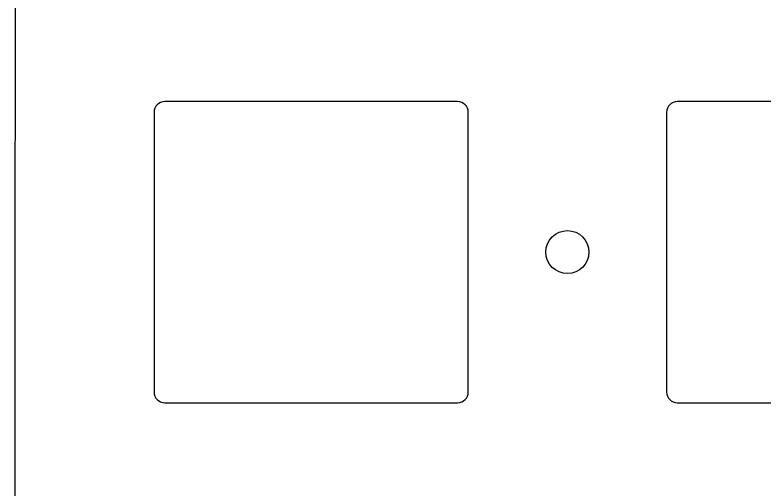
# Model space of a CAD drawing. Header units: millimetres. Extents: x -9 to 276, y -90 to 14.
# Drawn here: x -9 to 25.85, y -30.06 to -8.03 of the extents above; entities that cross this region are included whole.
import ezdxf

# ---------------------------------------------------------------- set-up
doc = ezdxf.new("R2010")
doc.units = ezdxf.units.MM
doc.layers.add('BLACK', color=7, linetype='CONTINUOUS')

msp = doc.modelspace()

# ---------------------------------------------------------------- linework, layer by layer
at = {"layer": 'BLACK', "linetype": 'Continuous'}
for p, q in [((-8.998549, -6.647223), (-8.99855, -20.544445)), ((11.56395, -12.05205), (-2.036049, -12.05205)), ((35.37645, -12.05205), (21.77645, -12.05205)), ((-2.53605, -12.552051), (-2.53605, -25.552049)), ((12.06395, -25.55205), (12.06395, -12.55205)), ((21.27645, -12.55205), (21.27645, -25.55205)), ((-8.99855, -20.544445), (-8.99855, -34.441668)), ((-2.036049, -26.05205), (11.56395, -26.05205)), ((21.77645, -26.05205), (35.37645, -26.05205))]:
    msp.add_line(p, q, dxfattribs=at)
at = {"layer": 'BLACK'}
msp.add_circle((16.6702, -19.05205), 1, dxfattribs=at)
for centre, start, end in [((-2.036, -12.5521), 90.0056144, 179.9943856), ((11.5639, -12.5521), 0.005729, 89.994271), ((21.7765, -12.5521), 90.005729, 179.994271), ((-2.036, -25.552), 180.0056144, 269.9943856), ((11.5639, -25.552), 270.005729, 359.994271), ((21.7765, -25.552), 180.005729, 269.994271)]:
    msp.add_arc(centre, 0.50005, start, end, dxfattribs=at)

doc.saveas('drawing.dxf')
